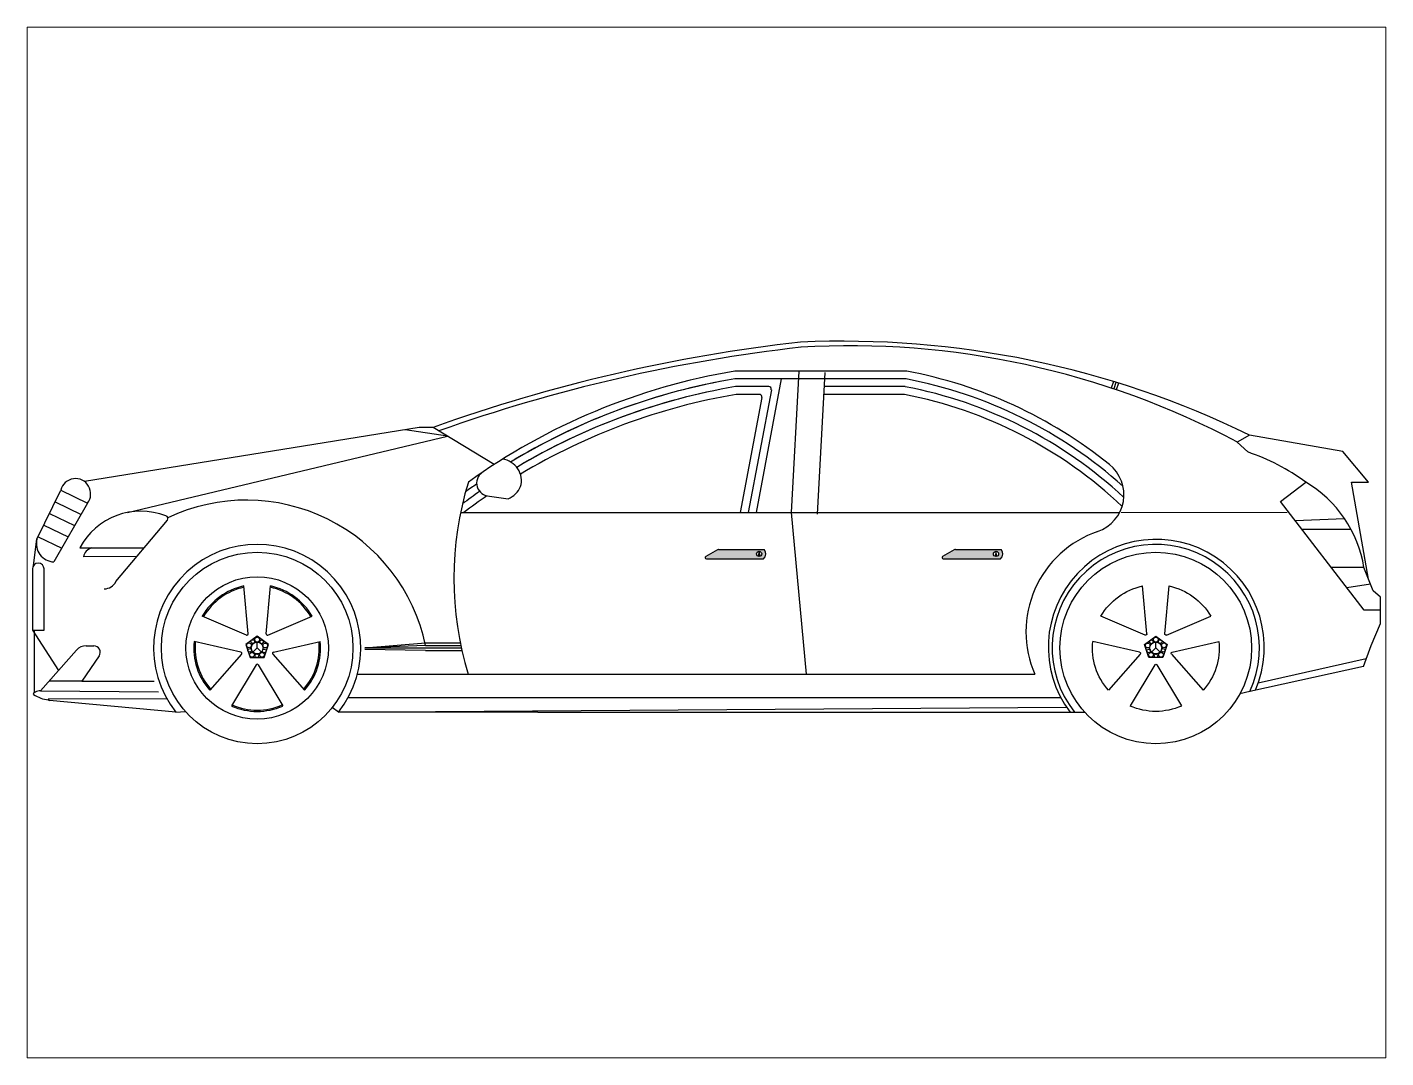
# Paper-space layout 'Layout2' of a CAD drawing. Header units: millimetres. Extents: x 26 to 231, y 20 to 176.
# The model-space entities are those that its viewports show. They can reach past a viewport. Long polylines and large blocks are cut down to what shows.
import ezdxf

# ---------------------------------------------------------------- set-up
doc = ezdxf.new("R2010")
doc.units = ezdxf.units.MM

# ---------------------------------------------------------------- blocks, each defined once
blk = doc.blocks.new('*U4')
for p, q in [((-4.3, 88.7), (-99.1, -70.2)), ((4.3, 88.7), (99.1, -70.2))]:
    blk.add_line(p, q)
for centre, radius, start, end in [((0, 86.2), 5, 30.8247, 149.1753), ((0, 153.8), 245, 246.1281, 293.8719)]:
    blk.add_arc(centre, radius, start, end)
blk = doc.blocks.new('*U5')
at = {"color": 0, "linetype": 'ByBlock', "lineweight": -2, "transparency": 16777216}
for p, rotation in [((2277, 1473.2), 216), ((2457.8, 1473.2), 144), ((2221.1, 1301.3), 288), ((2513.7, 1301.3), 71.99999999999999)]:
    blk.add_blockref('*U4', p, dxfattribs=dict(at, rotation=rotation))
blk.add_blockref('*U4', (2367.4, 1195), dxfattribs=at)
blk = doc.blocks.new('*U9')
for p, q in [((-4.3, 88.7), (-99.1, -70.2)), ((4.3, 88.7), (99.1, -70.2))]:
    blk.add_line(p, q)
for centre, radius, start, end in [((0, 86.2), 5, 30.8247, 149.1753), ((0, 153.8), 245, 246.1281, 293.8719)]:
    blk.add_arc(centre, radius, start, end)
blk = doc.blocks.new('*U11')
at = {"color": 0, "linetype": 'ByBlock', "lineweight": -2, "transparency": 16777216}
for p, rotation in [((2277, 1473.2), 216), ((2457.8, 1473.2), 144), ((2221.1, 1301.3), 288), ((2513.7, 1301.3), 71.99999999999999)]:
    blk.add_blockref('*U9', p, dxfattribs=dict(at, rotation=rotation))
blk.add_blockref('*U9', (2367.4, 1195), dxfattribs=at)

msp = doc.modelspace()

# ---------------------------------------------------------------- hatches: boundary and pattern name
h = msp.add_hatch(color=256)
h.dxf.hatch_style = 1
h.paths.add_polyline_path([(4325.4, 1729), (4149.4, 1729, 0.128416), (4144.5, 1727.8), (4099.5, 1702.5, 0.772396), (4102, 1693.2), (4322.9, 1693.2, 0.405635)])
h.paths.add_polyline_path([(4315.7, 1712.4, -1), (4295.6, 1712.4, -1)], flags=16)
h.paths.add_polyline_path([(5240.1, 1729), (5064.1, 1729, 0.128416), (5059.2, 1727.8), (5014.2, 1702.5, 0.772396), (5016.7, 1693.2), (5237.6, 1693.2, 0.405635)])
h.paths.add_polyline_path([(5230.4, 1712.4, -1), (5210.3, 1712.4, -1)], flags=16)

# ---------------------------------------------------------------- linework, layer by layer
for p, q in [((4459.5, 2418.2), (4212.2, 2418.2)), ((4459.5, 2418.2), (4429.6, 1871.6)), ((4875.1, 2418.2), (4459.5, 2418.2)), ((4459.5, 2388.2), (4212.2, 2388.2)), ((4391.2, 2388.2), (4293.6, 1871.6)), ((4872, 2388.2), (4459.5, 2388.2)), ((4559.4, 2412.7), (4529.5, 1866.2)), ((5673.9, 2377.9), (5665.4, 2352.5)), ((5683.3, 2374.7), (5674.9, 2349.4)), ((5692.8, 2371.5), (5684.4, 2346.2)), ((4342.9, 2358.2), (4214.7, 2358.2)), ((4306.7, 2328.2), (4217.3, 2328.2)), ((4316.6, 2316.4), (4232.5, 1871.6)), ((4352.8, 2346.4), (4263.1, 1871.6)), ((4866.3, 2328.2), (4554.7, 2328.2)), ((4869.2, 2358.2), (4556.4, 2358.2)), ((2993.4, 2200.6), (1701, 1991.4)), ((1867.1, 1872.3), (3102.3, 2166.7)), ((3102.3, 2166.7), (2939.1, 2191.8)), ((3046.7, 2200.6), (2993.4, 2200.6)), ((3282, 2056.9), (3046.7, 2200.6)), ((6199.1, 2171.2), (6152.2, 2144.1)), ((6559.9, 2107.6), (6199.1, 2171.2)), ((6199.1, 2171.2), (6199.1, 2171.2)), ((6199.1, 2171.2), (6199.1, 2171.2)), ((6152.2, 2144.1), (6192.5, 2105.8)), ((6659.2, 1989.3), (6559.9, 2107.6)), ((1516.9, 1769.3), (1608.9, 1958.7)), ((1608.9, 1958.7), (1712.3, 1908.5)), ((6319.4, 1915), (6416.4, 1989.3)), ((6658.9, 1614.3), (6593.4, 1989.3)), ((6593.4, 1989.3), (6659.2, 1989.3)), ((1712.3, 1908.5), (1582.3, 1681.1)), ((1587, 1913.7), (1687.4, 1864.9)), ((3231.3, 1920.2), (3231.3, 1920.2)), ((3253.3, 1935.6), (3253.3, 1935.6)), ((3264.8, 1935.6), (3336.4, 1925.2)), ((6641.7, 1494.4), (6319.4, 1915)), ((1565.2, 1868.7), (1662.5, 1821.4)), ((1822.2, 1605.4), (2020.6, 1842.6)), ((3153, 1871.6), (5697.4, 1871.6)), ((4429.6, 1871.6), (4487.2, 1247.2)), ((6375.9, 1841.3), (6565.6, 1849.4)), ((1543.3, 1823.7), (1637.6, 1777.9)), ((6591.6, 1806.5), (6402.5, 1806.5)), ((1504, 1667.5), (1516.9, 1769.3)), ((1521.5, 1778.7), (1612.8, 1734.4)), ((1682.3, 1735.3), (1728.3, 1735.3)), ((1728.3, 1735.3), (1930.8, 1735.3)), ((1884.7, 1734.3), (1884.7, 1734.3)), ((1903.4, 1702.6), (1697.1, 1700.9)), ((4144.5, 1727.8), (4099.5, 1702.5)), ((4102, 1693.2), (4322.9, 1693.2)), ((4149.4, 1729), (4325.4, 1729)), ((4304.6, 1722.4), (4304.6, 1712.4)), ((4304.6, 1702.4), (4304.6, 1712.4)), ((4306.7, 1712.4), (4306.6, 1722.4)), ((4306.7, 1712.4), (4306.6, 1702.4)), ((5059.2, 1727.8), (5014.2, 1702.5)), ((5016.7, 1693.2), (5237.6, 1693.2)), ((5064.1, 1729), (5240.1, 1729)), ((5219.3, 1722.4), (5219.3, 1712.4)), ((5219.3, 1702.4), (5219.3, 1712.4)), ((5221.4, 1712.4), (5221.3, 1722.4)), ((5221.4, 1712.4), (5221.3, 1702.4)), ((1499.4, 1654), (1499.4, 1654)), ((1499.4, 1654), (1499.4, 1418)), ((1544.4, 1418), (1544.4, 1654)), ((6641.2, 1659.4), (6514.9, 1659.8)), ((6676.5, 1569.3), (6641.2, 1659.4)), ((6666.1, 1595.9), (6575.5, 1580.8)), ((6705.4, 1545), (6676.5, 1569.3)), ((6705.4, 1443.8), (6705.4, 1545)), ((6705.4, 1494.4), (6641.7, 1494.4)), ((1499.4, 1418), (1544.4, 1418)), ((1499.4, 1418), (1599.8, 1261.7)), ((1507.3, 1176), (1507.3, 1418)), ((6669.1, 1358.5), (6705.4, 1443.8)), ((2367.4, 1348.8), (2367.4, 1371.8)), ((2782.7, 1349.2), (3017.4, 1368.8)), ((3017.4, 1368.8), (3151.5, 1368.8)), ((5837.4, 1348.8), (5837.4, 1371.8)), ((1530.5, 1183.1), (1669.2, 1340.3)), ((1757.4, 1318), (1690.2, 1220.9)), ((1706.7, 1357.3), (1736.8, 1357.3)), ((2367.4, 1348.8), (2350.7, 1333)), ((2367.4, 1348.8), (2384.2, 1333)), ((3017.4, 1338.8), (2782.6, 1342.4)), ((3017.4, 1358.8), (2782.7, 1349)), ((2782.7, 1348.8), (3155.6, 1348.8)), ((3017.4, 1358.8), (3153.5, 1358.8)), ((3017.4, 1338.8), (3157.8, 1338.8)), ((5837.4, 1348.8), (5820.7, 1333)), ((5837.4, 1348.8), (5854.2, 1333)), ((6639.3, 1276.7), (6669.1, 1358.5)), ((6639.3, 1276.7), (6200.8, 1181.4)), ((6650.3, 1306.8), (6232.4, 1213.2)), ((1690.2, 1220.9), (1563.8, 1220.9)), ((1690.2, 1220.9), (1969.8, 1220.9)), ((2754.3, 1247.2), (5370.3, 1247.2)), ((1510.6, 1178.4), (1503.9, 1173.6)), ((1530.5, 1183.1), (1985.9, 1179.7)), ((2718.5, 1157.1), (5470.2, 1157.1)), ((6200.8, 1181.4), (6162.3, 1171.7)), ((1560.3, 1152.1), (2018, 1154.1)), ((2053.8, 1100.6), (1565.2, 1145.8)), ((2053.8, 1100.6), (2089.9, 1104.1)), ((2681.1, 1100.6), (2657.6, 1119.2)), ((2681.1, 1100.6), (5492, 1120.5)), ((3451.2, 1100.6), (2681.1, 1100.6)), ((3451.2, 1100.6), (5523.8, 1100.6)), ((5523.8, 1100.6), (5562.4, 1101.3))]:
    msp.add_line(p, q)
at = {"lineweight": 5}
msp.add_line((5704.2, 1871.6), (6344.9, 1871.6), dxfattribs=at)
for points in [[(2367.4, 1394.6), (2323.9, 1362.9), (2340.5, 1311.8), (2394.3, 1311.8), (2411, 1362.9)], [(5837.4, 1394.6), (5881, 1362.9), (5864.3, 1311.8), (5810.5, 1311.8), (5793.9, 1362.9)]]:
    msp.add_lwpolyline(points, close=True)
for centre, radius in [((2367.4, 1348.8), 370), ((4305.7, 1712.4), 10), ((5220.4, 1712.4), 10), ((5837.4, 1348.8), 370), ((2367.4, 1348.8), 275), ((2335.9, 1359), 9.27), ((2350.5, 1373.7), 7.14), ((2367.4, 1348.8), 23), ((2367.4, 1381.1), 9.27), ((2384.8, 1372.6), 7.14), ((2398.6, 1358.6), 9.27), ((5806.3, 1358.6), 9.27), ((5820.1, 1372.6), 7.14), ((5837.4, 1348.8), 23), ((5837.4, 1381.1), 9.27), ((5854.4, 1373.7), 7.14), ((5868.9, 1359), 9.27), ((2338.7, 1339.7), 7.14), ((2347.5, 1322.5), 9.27), ((2366.6, 1318.9), 7.14), ((2386.1, 1322.5), 9.27), ((2394.6, 1337.3), 7.14), ((5810.3, 1337.3), 7.14), ((5818.8, 1322.5), 9.27), ((5838.2, 1318.9), 7.14), ((5857.4, 1322.5), 9.27), ((5866.2, 1339.7), 7.14)]:
    msp.add_circle(centre, radius)
for centre, radius, start, end in [((5169.6, -3723.7), 6293.2, 96.42263, 109.71407), ((4628.7, -1048.8), 3582.5, 64.0025, 92.6094), ((5169.6, -3723.7), 6273.2, 96.42263, 109.56663), ((4658.1, -673.7), 3189.5, 62.0661, 93.4438), ((4622.2, -15.3), 2467.9, 99.5739, 125.6799), ((4212.2, 2415.7), 2.5, 90, 99.5739), ((4875.1, 2415.7), 2.5, 79.2805, 90), ((4544.4, 668.8), 1780.4, 51.2759, 79.2805), ((4622.2, -45.3), 2467.9, 99.5739, 121.1348), ((4622.2, -45.3), 2467.9, 99.5739, 120.654), ((4212.2, 2385.7), 2.5, 90, 99.5739), ((4872, 2383.2), 5, 79.1809, 90), ((4544.4, 668.8), 1750.4, 48.2231, 79.1809), ((4622.2, -45.3), 2437.9, 99.6328, 120.9097), ((4622.2, -45.3), 2437.9, 99.6328, 120.7857), ((4622.2, -45.3), 2407.9, 99.6929, 120.9504), ((4214.7, 2355.7), 2.5, 90, 99.6328), ((4217.3, 2325.7), 2.5, 90, 99.6929), ((4306.7, 2318.2), 10, 349.3027, 90), ((4342.9, 2348.2), 10, 349.3027, 90), ((4866.3, 2323.2), 5, 78.9894, 90), ((4544.4, 668.8), 1690.4, 46.5299, 78.9894), ((4869.2, 2353.2), 5, 79.0864, 90), ((4544.4, 668.8), 1720.4, 47.1698, 79.0864), ((5926, 1320.3), 829.5, 53.7615, 71.2602), ((3303.9, 1994.8), 83.8, 344.1673, 82.4898), ((5564.3, 1940.8), 150, 288.8902, 51.2759), ((1665.8, 1944.3), 58.7, 322.318, 165.8862), ((3264.8, 1985.6), 50, 124.1532, 270), ((4402.8, 1616.7), 1275.6, 163.0148, 196.8346), ((4622.2, -45.3), 2437.9, 124.9265, 126.8454), ((4622.2, -45.3), 2467.9, 124.7671, 125.9931), ((3301.2, 2009.7), 91.5, 292.6578, 335.6319), ((6177.7, 1585), 469.5, 9.1113, 59.4426), ((2326.4, 1214), 706, 11.8315, 115.4836), ((4622.2, -45.3), 2407.9, 124.6044, 127.2386), ((1917.7, 1610.9), 266.3, 68.6377, 152.1509), ((2012.9, 1849.1), 10, 320.0865, 79.5808), ((5745.5, 1411.4), 409.5, 108.8902, 203.6396), ((1585.8, 1752.1), 71, 165.9842, 267.1266), ((1737.7, 1695.4), 41, 103.232, 172.2299), ((2367.4, 1349), 400.1, 321.6181, 218.3819), ((5839.1, 1351.5), 416.9, 336.6105, 216.9974), ((5837.4, 1349), 400.1, 335.235, 218.3819), ((4102, 1698.2), 5, 119.2706, 270), ((4149.4, 1719), 10, 90, 119.2706), ((4305.7, 1712.4), 25.8, 311.8496, 40.1664), ((5016.7, 1698.2), 5, 119.2706, 270), ((5064.1, 1719), 10, 90, 119.2706), ((5220.4, 1712.4), 25.8, 311.8496, 40.1664), ((1521.9, 1654), 22.5, 0, 180), ((1777.2, 1627.3), 50, 270, 334.1021), ((2367.4, 1348.8), 240, 102.2737, 149.7263), ((2367.4, 1348.8), 240, 30.2737, 77.7263), ((2367.4, 1348.8), 240, 174.2737, 221.7263), ((2367.4, 1348.8), 240, 318.2737, 5.7263), ((1706.7, 1307.3), 50, 90, 138.5826), ((1736.8, 1332.3), 25, 325.3306, 90), ((1505.4, 1171.6), 2.5, 125.2837, 236.2932), ((1577.3, 1279.4), 132.1, 236.2932, 263.2611), ((1529.1, 1144.7), 38.3, 87.8968, 118.7436), ((1567.7, 1152.8), 7.48, 185.3104, 250.2621), ((2367.4, 1348.8), 240, 246.2737, 293.7263)]:
    msp.add_arc(centre, radius, start, end)

# ---------------------------------------------------------------- block references
msp.add_blockref('*U5', (0, 0))
at = {"xscale": -1}
msp.add_blockref('*U11', (8204.9, 0), dxfattribs=at)

psp = doc.layouts.new('Layout2')

# ---------------------------------------------------------------- viewports
at = {"layer": '0'}
psp.add_viewport(center=(128.5, 97.5), size=(205.6, 156), view_center_point=(4102.44, 1756.25), view_height=3980.6986, dxfattribs=at)

doc.saveas('drawing.dxf')
